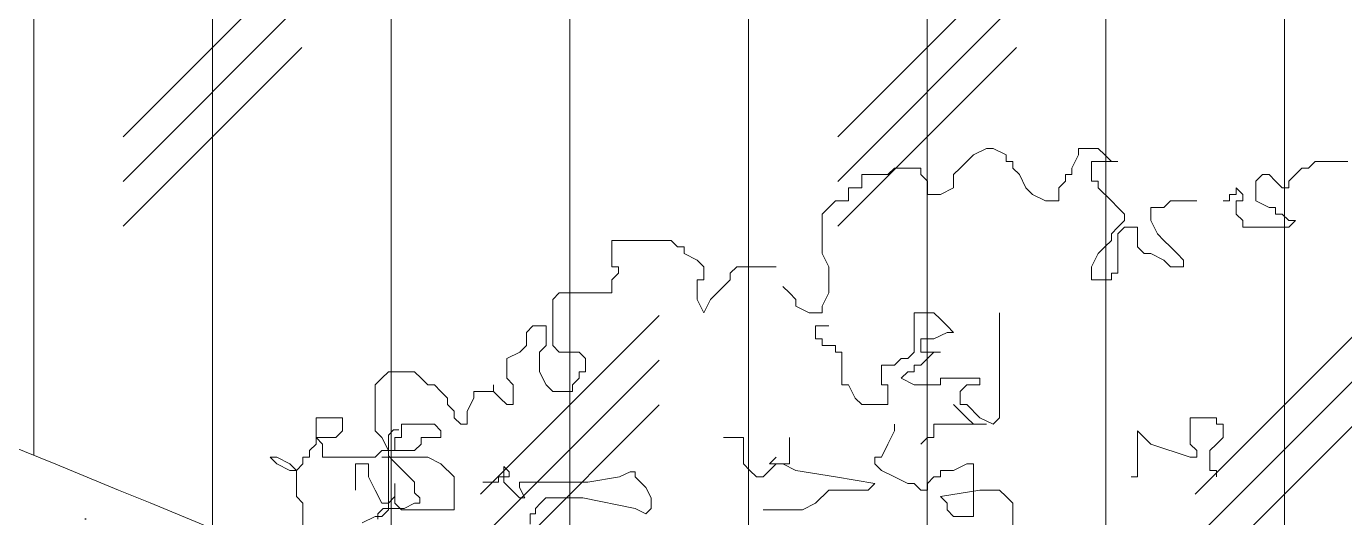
# Model space of a CAD drawing. Extents: x -95 to 325, y -1215 to -918.
# Drawn here: x 77.7 to 94.1, y -1062.64 to -1056.53 of the extents above; entities that cross this region are included whole.
import ezdxf

# ---------------------------------------------------------------- set-up
doc = ezdxf.new("R2010")
doc.units = 0
doc.layers.get('0').update_dxf_attribs({"linetype": 'CONTINUOUS'})
doc.layers.add('福建茶', color=76, linetype='CONTINUOUS')
doc.layers.add('马尼拉草', color=80, linetype='CONTINUOUS')

# ---------------------------------------------------------------- blocks, each defined once
blk = doc.blocks.new('tulia')
at = {"color": 3, "lineweight": 0}
for p, q in [((211.163, 255.332), (211.163, 255.989)), ((204.713, 255.332), (204.713, 255.631)), ((209.098, 255.524), (209.098, 255.428)), ((205.071, 254.974), (205.071, 255.452)), ((205.071, 255.452), (205.25, 255.452)), ((205.25, 255.452), (205.31, 255.392)), ((208.048, 255.428), (208, 255.381)), ((208.143, 255.381), (208.048, 255.428)), ((209.098, 255.428), (209.051, 255.428)), ((209.051, 255.428), (209.051, 255.381)), ((210.446, 255.452), (210.386, 255.392)), ((210.483, 255.428), (210.435, 255.381)), ((210.506, 255.452), (210.446, 255.452)), ((210.483, 255.476), (210.483, 255.428)), ((210.625, 255.511), (210.506, 255.452)), ((204.773, 255.273), (204.713, 255.332)), ((205.31, 255.392), (205.31, 255.332)), ((205.31, 255.332), (205.37, 255.273)), ((206.505, 255.332), (206.385, 255.213)), ((206.624, 255.392), (206.505, 255.332)), ((206.982, 255.392), (206.624, 255.392)), ((208, 255.381), (208, 255.285)), ((208, 255.285), (208.048, 255.19)), ((208.621, 255.285), (208.143, 255.381)), ((208.955, 255.285), (208.621, 255.285)), ((209.003, 255.333), (208.955, 255.285)), ((209.051, 255.381), (209.003, 255.333)), ((209.194, 255.19), (209.146, 255.285)), ((209.146, 255.285), (209.194, 255.285)), ((209.194, 255.285), (209.289, 255.19)), ((209.789, 255.392), (210.267, 255.392)), ((209.789, 255.094), (209.789, 255.392)), ((210.149, 255.333), (210.101, 255.333)), ((210.101, 255.333), (210.101, 255.285)), ((210.101, 255.285), (210.149, 255.237)), ((210.244, 255.381), (210.149, 255.333)), ((210.435, 255.381), (210.244, 255.381)), ((210.267, 255.392), (210.327, 255.332)), ((210.327, 255.332), (210.327, 255.153)), ((210.327, 255.273), (210.386, 255.332)), ((210.386, 255.392), (210.386, 254.914)), ((210.386, 255.332), (210.446, 255.332)), ((210.446, 255.332), (210.506, 255.213)), ((211.223, 255.273), (211.163, 255.332)), ((204.832, 255.213), (204.773, 255.273)), ((205.011, 255.213), (204.832, 255.213)), ((205.37, 255.273), (205.011, 255.213)), ((205.549, 255.213), (205.489, 255.213)), ((205.489, 255.213), (205.489, 255.153)), ((205.609, 255.153), (205.549, 255.213)), ((206.027, 255.213), (205.967, 255.153)), ((206.385, 255.213), (206.027, 255.213)), ((208.048, 255.19), (208.143, 255.094)), ((209.194, 255.142), (209.194, 255.19)), ((209.289, 255.19), (209.337, 255.142)), ((210.149, 255.237), (210.149, 255.142)), ((210.327, 255.153), (210.327, 255.273)), ((210.506, 255.213), (210.566, 255.094)), ((210.685, 254.974), (210.685, 255.213)), ((211.223, 255.034), (211.223, 255.273)), ((202.861, 255.094), (202.861, 255.034)), ((203.578, 254.676), (203.578, 255.094)), ((203.578, 255.094), (203.638, 255.094)), ((205.43, 255.094), (205.37, 255.094)), ((205.37, 255.094), (205.37, 255.034)), ((205.489, 255.153), (205.43, 255.094)), ((205.668, 255.153), (205.609, 255.153)), ((205.788, 255.094), (205.668, 255.153)), ((205.907, 255.034), (205.788, 255.094)), ((205.967, 255.153), (206.325, 255.094)), ((206.325, 255.094), (206.684, 255.034)), ((206.923, 255.034), (206.982, 255.094)), ((206.982, 255.094), (207.042, 255.094)), ((207.042, 255.094), (207.102, 255.034)), ((208.143, 255.094), (208.143, 255.047)), ((208.143, 255.047), (208.191, 255.047)), ((208.191, 255.047), (208.287, 255.094)), ((208.287, 255.094), (208.573, 255.142)), ((208.573, 255.142), (209.194, 255.142)), ((209.289, 255.047), (209.289, 255.094)), ((209.289, 255.094), (209.385, 255.094)), ((209.337, 254.999), (209.289, 255.047)), ((209.337, 255.142), (209.337, 254.999)), ((209.385, 255.094), (209.385, 255.142)), ((209.385, 255.142), (209.528, 255.142)), ((209.909, 254.974), (209.789, 255.094)), ((210.149, 255.142), (210.244, 255.047)), ((210.244, 255.047), (210.34, 254.951)), ((210.566, 255.094), (210.566, 254.974)), ((202.861, 255.034), (202.921, 255.034)), ((202.921, 255.034), (202.921, 254.855)), ((205.131, 254.974), (205.071, 254.974)), ((205.25, 255.034), (205.131, 254.974)), ((205.37, 255.034), (205.25, 255.034)), ((205.967, 254.974), (205.907, 255.034)), ((205.967, 254.914), (205.967, 254.974)), ((206.684, 255.034), (206.803, 254.974)), ((206.743, 254.735), (206.743, 254.974)), ((206.743, 254.974), (206.863, 254.974)), ((206.803, 254.974), (206.923, 254.974)), ((206.863, 254.974), (206.923, 255.034)), ((206.923, 254.974), (206.863, 254.914)), ((207.102, 255.034), (207.161, 254.974)), ((207.161, 254.974), (207.161, 254.735)), ((210.028, 254.914), (209.909, 254.974)), ((210.34, 254.951), (210.387, 254.903)), ((210.566, 254.974), (210.685, 254.974)), ((211.163, 254.974), (211.223, 255.034)), ((211.163, 254.914), (211.163, 254.974)), ((211.223, 255.034), (211.282, 255.034)), ((211.282, 254.974), (211.223, 255.034)), ((211.282, 255.034), (211.402, 254.974)), ((211.402, 254.914), (211.282, 254.974)), ((211.402, 254.974), (211.461, 254.914)), ((202.921, 254.855), (202.861, 254.795)), ((203.041, 254.855), (203.041, 254.914)), ((203.041, 254.914), (203.1, 254.914)), ((203.1, 254.795), (203.041, 254.855)), ((203.1, 254.914), (203.459, 254.795)), ((205.848, 254.795), (205.907, 254.914)), ((205.907, 254.914), (205.967, 254.914)), ((210.446, 254.914), (210.028, 254.914)), ((210.148, 254.855), (210.088, 254.795)), ((210.386, 254.855), (210.148, 254.855)), ((210.327, 254.735), (210.327, 254.855)), ((210.327, 254.855), (210.446, 254.855)), ((210.386, 254.914), (210.446, 254.914)), ((210.446, 254.735), (210.386, 254.855)), ((210.387, 254.903), (210.387, 254.713)), ((210.446, 254.855), (210.506, 254.914)), ((210.506, 254.914), (210.984, 254.914)), ((210.984, 254.914), (210.984, 254.795)), ((211.043, 254.795), (211.103, 254.855)), ((211.103, 254.855), (211.103, 254.914)), ((211.103, 254.914), (211.163, 254.914)), ((211.461, 254.914), (211.402, 254.914)), ((202.861, 254.795), (202.802, 254.735)), ((202.802, 254.735), (202.802, 254.616)), ((203.1, 254.556), (203.1, 254.795)), ((203.459, 254.795), (203.578, 254.676)), ((205.489, 254.735), (205.43, 254.735)), ((205.43, 254.735), (205.43, 254.616)), ((205.549, 254.795), (205.489, 254.735)), ((205.788, 254.676), (205.848, 254.795)), ((207.161, 254.735), (207.341, 254.735)), ((210.088, 254.735), (209.909, 254.735)), ((209.909, 254.735), (209.909, 254.676)), ((210.088, 254.795), (210.088, 254.735)), ((210.267, 254.616), (210.267, 254.735)), ((210.267, 254.735), (210.327, 254.735)), ((210.387, 254.713), (210.34, 254.665)), ((210.506, 254.676), (210.446, 254.735)), ((210.864, 254.735), (210.804, 254.676)), ((211.043, 254.735), (210.864, 254.735)), ((210.984, 254.795), (211.043, 254.735)), ((211.043, 254.556), (211.043, 254.795)), ((202.802, 254.616), (202.861, 254.616)), ((202.861, 254.616), (202.861, 254.556)), ((204.832, 254.556), (204.892, 254.616)), ((204.892, 254.616), (205.011, 254.556)), ((205.43, 254.616), (204.952, 254.616)), ((204.952, 254.616), (205.071, 254.616)), ((205.071, 254.616), (205.131, 254.556)), ((205.788, 254.616), (205.788, 254.676)), ((209.67, 254.497), (209.67, 254.616)), ((209.67, 254.616), (209.729, 254.616)), ((209.729, 254.616), (209.789, 254.556)), ((209.909, 254.676), (209.968, 254.616)), ((209.968, 254.616), (210.267, 254.616)), ((210.34, 254.665), (210.292, 254.665)), ((210.506, 254.258), (210.506, 254.676)), ((210.804, 254.676), (210.804, 254.556)), ((202.861, 254.556), (203.1, 254.556)), ((204.832, 253.602), (204.832, 254.556)), ((205.011, 254.556), (205.131, 254.437)), ((205.131, 254.556), (205.191, 254.497)), ((205.191, 254.497), (205.25, 254.437)), ((209.61, 254.377), (209.67, 254.497)), ((209.789, 254.556), (209.789, 254.497)), ((209.789, 254.497), (209.849, 254.437)), ((210.804, 254.556), (211.043, 254.556)), ((205.131, 254.437), (205.191, 254.437)), ((205.191, 254.437), (205.191, 254.318)), ((205.848, 254.437), (206.086, 254.437)), ((205.848, 254.258), (205.848, 254.437)), ((206.086, 254.437), (206.146, 254.377)), ((206.146, 254.377), (206.206, 254.258)), ((209.252, 254.258), (209.252, 254.437)), ((209.252, 254.437), (209.311, 254.437)), ((209.311, 254.437), (209.371, 254.377)), ((209.371, 254.377), (209.431, 254.318)), ((209.61, 254.318), (209.61, 254.377)), ((209.849, 254.437), (209.849, 254.377)), ((209.849, 254.377), (209.909, 254.318)), ((205.131, 254.258), (205.011, 254.258)), ((205.011, 254.258), (205.011, 254.198)), ((205.191, 254.318), (205.131, 254.258)), ((205.37, 254.198), (205.37, 254.258)), ((205.37, 254.258), (205.609, 254.258)), ((205.609, 254.258), (205.728, 254.198)), ((205.907, 254.258), (205.848, 254.258)), ((205.907, 254.079), (205.907, 254.258)), ((206.206, 254.258), (206.266, 254.258)), ((206.266, 254.258), (206.266, 253.96)), ((208.654, 254.198), (208.714, 254.258)), ((208.714, 254.258), (208.714, 254.318)), ((208.714, 254.318), (208.893, 254.318)), ((208.893, 254.318), (208.953, 254.258)), ((208.953, 254.258), (209.013, 254.139)), ((209.311, 254.198), (209.252, 254.258)), ((209.431, 254.318), (209.431, 254.258)), ((209.431, 254.258), (209.431, 254.318)), ((209.431, 254.318), (209.61, 254.318)), ((209.909, 254.318), (209.968, 254.258)), ((209.968, 254.258), (210.028, 254.258)), ((210.028, 254.258), (210.088, 254.198)), ((210.446, 254.198), (210.506, 254.258)), ((205.011, 254.198), (205.37, 254.198)), ((205.668, 254.139), (205.609, 254.139)), ((205.609, 254.139), (205.609, 254.079)), ((205.728, 254.198), (205.668, 254.139)), ((208.595, 254.019), (208.595, 254.139)), ((208.595, 254.139), (208.654, 254.139)), ((208.654, 254.139), (208.654, 254.198)), ((209.013, 254.139), (209.013, 253.96)), ((209.311, 254.019), (209.311, 254.198)), ((210.088, 254.198), (210.148, 254.139)), ((210.148, 254.139), (210.386, 254.139)), ((210.386, 254.139), (210.446, 254.198)), ((205.489, 254.019), (205.43, 253.96)), ((205.549, 254.079), (205.489, 254.019)), ((205.609, 254.079), (205.549, 254.079)), ((205.609, 253.96), (205.668, 254.019)), ((205.668, 254.019), (205.728, 254.019)), ((205.728, 254.019), (205.788, 254.079)), ((205.788, 254.079), (205.907, 254.079)), ((208.654, 253.96), (208.595, 254.019)), ((209.192, 253.96), (209.311, 254.019)), ((205.43, 253.96), (205.37, 253.96)), ((205.37, 253.96), (205.549, 253.96)), ((205.549, 253.96), (205.549, 253.84)), ((205.609, 253.602), (205.609, 253.96)), ((206.266, 253.96), (206.325, 253.96)), ((206.325, 253.96), (206.325, 253.9)), ((206.325, 253.9), (206.445, 253.9)), ((206.445, 253.9), (206.445, 253.84)), ((208.834, 253.96), (208.654, 253.96)), ((208.893, 253.9), (208.834, 253.96)), ((208.893, 253.482), (208.893, 253.9)), ((209.013, 253.96), (208.953, 253.9)), ((208.953, 253.9), (208.953, 253.721)), ((209.132, 253.9), (209.192, 253.96)), ((209.132, 253.781), (209.132, 253.9)), ((205.31, 253.781), (205.25, 253.781)), ((205.25, 253.781), (205.31, 253.721)), ((205.43, 253.84), (205.31, 253.781)), ((205.549, 253.84), (205.43, 253.84)), ((206.445, 253.84), (206.505, 253.84)), ((206.505, 253.84), (206.505, 253.721)), ((209.073, 253.721), (209.132, 253.781)), ((205.31, 253.721), (205.37, 253.661)), ((205.37, 253.661), (205.43, 253.602)), ((206.505, 253.721), (206.385, 253.721)), ((208.953, 253.721), (209.073, 253.721)), ((205.43, 253.602), (205.609, 253.602)), ((206.385, 253.423), (206.445, 253.542)), ((206.445, 253.542), (206.445, 253.602)), ((206.445, 253.602), (206.564, 253.602)), ((206.564, 253.602), (206.684, 253.542)), ((206.684, 253.542), (206.684, 253.482)), ((207.46, 253.482), (207.52, 253.602)), ((207.52, 253.602), (207.58, 253.482)), ((206.385, 253.184), (206.385, 253.423)), ((206.684, 253.482), (206.743, 253.423)), ((206.743, 253.423), (206.803, 253.363)), ((207.281, 253.303), (207.4, 253.423)), ((207.4, 253.423), (207.46, 253.482)), ((207.58, 253.482), (207.58, 253.303)), ((208.356, 253.303), (208.356, 253.423)), ((208.356, 253.423), (208.834, 253.423)), ((208.834, 253.423), (208.893, 253.482)), ((203.757, 252.885), (203.757, 253.244)), ((203.757, 253.244), (203.817, 253.244)), ((203.817, 253.244), (203.817, 253.303)), ((203.817, 253.303), (203.996, 253.303)), ((203.996, 253.303), (203.996, 253.184)), ((207.221, 253.184), (207.281, 253.244)), ((207.281, 253.244), (207.281, 253.303)), ((207.58, 253.303), (207.52, 253.303)), ((207.52, 253.303), (207.52, 253.184)), ((208.296, 253.244), (208.356, 253.303)), ((208.296, 253.184), (208.296, 253.244)), ((203.16, 253.124), (203.16, 253.184)), ((203.16, 253.184), (203.28, 253.184)), ((203.22, 253.065), (203.16, 253.124)), ((203.28, 253.184), (203.339, 253.124)), ((203.339, 253.124), (203.459, 253.065)), ((203.996, 253.184), (203.936, 253.065)), ((206.445, 253.065), (206.385, 253.184)), ((206.863, 253.184), (207.221, 253.184)), ((207.52, 253.184), (207.58, 253.124)), ((207.58, 253.124), (207.699, 253.065)), ((208.356, 253.184), (208.296, 253.184)), ((208.356, 252.945), (208.356, 253.184)), ((203.28, 253.005), (203.22, 253.065)), ((203.339, 252.945), (203.28, 253.005)), ((203.459, 253.065), (203.518, 253.065)), ((203.518, 253.065), (203.578, 253.005)), ((203.578, 253.005), (203.578, 252.826)), ((203.877, 253.005), (203.817, 252.945)), ((203.936, 253.065), (203.877, 253.005)), ((206.445, 252.706), (206.445, 253.065)), ((207.699, 253.065), (207.699, 253.005)), ((207.699, 253.005), (207.759, 253.005)), ((207.759, 253.005), (207.818, 252.945)), ((203.399, 252.885), (203.339, 252.945)), ((203.459, 252.766), (203.399, 252.885)), ((203.698, 252.826), (203.757, 252.885)), ((203.817, 252.885), (203.757, 252.826)), ((203.817, 252.945), (203.817, 252.885)), ((207.818, 252.945), (208.356, 252.945)), ((202.145, 252.766), (202.205, 252.826)), ((202.205, 252.766), (202.145, 252.766)), ((202.205, 252.826), (202.623, 252.826)), ((202.264, 252.706), (202.205, 252.766)), ((202.623, 252.826), (202.623, 252.766)), ((202.623, 252.766), (202.682, 252.706)), ((203.459, 252.647), (203.459, 252.766)), ((203.578, 252.826), (203.698, 252.826)), ((203.757, 252.826), (203.698, 252.766)), ((203.698, 252.766), (203.698, 252.706)), ((202.324, 252.706), (202.264, 252.706)), ((202.324, 252.647), (202.324, 252.706)), ((202.384, 252.647), (202.324, 252.647)), ((202.503, 252.587), (202.384, 252.647)), ((202.682, 252.706), (202.682, 252.587)), ((203.28, 252.587), (203.339, 252.647)), ((203.339, 252.647), (203.459, 252.647)), ((203.698, 252.706), (203.757, 252.647)), ((203.757, 252.647), (203.817, 252.587)), ((206.325, 252.587), (206.385, 252.647)), ((206.385, 252.647), (206.445, 252.706)), ((202.503, 252.408), (202.503, 252.587)), ((202.682, 252.587), (202.623, 252.587)), ((202.623, 252.587), (202.623, 252.527)), ((202.623, 252.527), (202.682, 252.468)), ((202.682, 252.468), (202.682, 252.527)), ((202.682, 252.527), (202.742, 252.527)), ((202.742, 252.527), (202.742, 252.587)), ((202.742, 252.587), (202.802, 252.587)), ((203.041, 252.587), (203.28, 252.587)), ((203.817, 252.587), (203.936, 252.468)), ((204.295, 252.468), (204.295, 252.587)), ((204.295, 252.587), (204.414, 252.587)), ((204.414, 252.587), (204.534, 252.527)), ((204.534, 252.527), (204.593, 252.468)), ((205.25, 252.468), (205.37, 252.527)), ((205.37, 252.527), (205.489, 252.527)), ((205.489, 252.527), (205.489, 252.408)), ((206.206, 252.468), (206.206, 252.587)), ((206.206, 252.587), (206.325, 252.587)), ((202.145, 252.348), (202.205, 252.408)), ((202.205, 252.408), (202.205, 252.468)), ((202.205, 252.468), (202.264, 252.468)), ((202.264, 252.468), (202.324, 252.408)), ((202.324, 252.408), (202.384, 252.348)), ((202.443, 252.348), (202.503, 252.408)), ((203.936, 252.468), (203.936, 252.408)), ((203.936, 252.408), (203.996, 252.408)), ((203.996, 252.408), (203.996, 252.229)), ((204.235, 252.408), (204.295, 252.468)), ((204.235, 252.348), (204.235, 252.408)), ((204.593, 252.468), (204.653, 252.348)), ((205.25, 252.348), (205.25, 252.468)), ((205.489, 252.408), (205.549, 252.348)), ((206.086, 252.348), (206.086, 252.468)), ((206.086, 252.468), (206.206, 252.468)), ((201.966, 252.229), (202.025, 252.289)), ((202.025, 252.289), (202.085, 252.289)), ((202.085, 252.289), (202.145, 252.348)), ((202.384, 252.348), (202.443, 252.348)), ((204.116, 252.169), (204.175, 252.289)), ((204.175, 252.289), (204.175, 252.348)), ((204.175, 252.348), (204.235, 252.348)), ((204.653, 252.348), (204.713, 252.289)), ((204.713, 252.289), (204.713, 252.229)), ((205.131, 252.229), (205.191, 252.289)), ((205.191, 252.289), (205.25, 252.348)), ((205.549, 252.348), (205.549, 252.289)), ((205.549, 252.289), (205.788, 252.289)), ((205.788, 252.289), (205.848, 252.348)), ((205.848, 252.348), (206.086, 252.348)), ((201.667, 252.229), (201.966, 252.229)), ((203.996, 252.229), (203.757, 252.229)), ((203.757, 252.229), (203.817, 252.229)), ((203.817, 252.229), (203.877, 252.169)), ((203.877, 252.169), (203.936, 252.11)), ((204.116, 252.11), (204.116, 252.169)), ((204.713, 252.229), (204.773, 252.229)), ((204.773, 252.229), (204.773, 252.169)), ((204.773, 252.169), (204.892, 252.11)), ((204.952, 252.11), (205.071, 252.169)), ((205.071, 252.169), (205.131, 252.229)), ((203.936, 252.11), (204.116, 252.11)), ((204.892, 252.11), (204.952, 252.11))]:
    blk.add_line(p, q, dxfattribs=at)
blk = doc.blocks.new('tuli')
at = {"color": 3}
blk.add_blockref('tulia', (-25.998, 9.206), dxfattribs=at)

msp = doc.modelspace()

# ---------------------------------------------------------------- hatches: boundary and pattern name
at = {"layer": '福建茶', "lineweight": 9}
h = msp.add_hatch(dxfattribs=at)
h.set_pattern_fill('CORK', color=256, scale=0.7, angle=90, style=0)
h.set_pattern_definition([(90, (0, 0), (-2.2225, 1e-16), []), (225, (1.111, 1.111), (4.445002, -4.445002), [3.14309, -3.14309]), (225, (1.111, 1.667), (4.445002, -4.445002), [3.14309, -3.14309]), (225, (1.111, 2.2225), (4.445002, -4.445002), [3.14309, -3.14309])])
edge = h.paths.add_edge_path()
edge.add_spline(control_points=[(-31.487, -1059.337), (-23.644, -1060.962), (-7.742, -1071.795), (16.75, -1052.301), (41.729, -1072.737), (66.733, -1052.183), (91.737, -1072.734), (112.53, -1055.735), (125.033, -1060.611), (129.18, -1062.289)], knot_values=[26.944979, 26.944979, 26.944979, 26.944979, 51.051819, 76.978949, 102.906066, 128.833183, 154.760301, 180.687418, 193.577857, 193.577857, 193.577857, 193.577857], degree=3, periodic=0)
edge.add_line((129.18, -1062.289), (129.18, -1046.625))
edge.add_line((129.18, -1046.625), (-31.487, -1046.625))
edge.add_line((-31.487, -1046.625), (-31.487, -1059.337))
at = {"layer": '马尼拉草'}
h = msp.add_hatch(dxfattribs=at)
h.set_pattern_fill('AR-SAND', color=256, scale=0.1, style=0)
edge = h.paths.add_edge_path()
edge.add_line((129.18, -1062.289), (129.18, -1082.491))
edge.add_spline(control_points=[(129.18, -1082.491), (125.033, -1080.813), (112.53, -1075.937), (91.737, -1092.936), (66.733, -1072.385), (41.729, -1092.939), (16.75, -1072.503), (-7.742, -1091.997), (-23.644, -1081.165), (-31.487, -1079.539)], knot_values=[26.944979, 26.944979, 26.944979, 26.944979, 39.835418, 65.762535, 91.689652, 117.61677, 143.543887, 169.471017, 193.577857, 193.577857, 193.577857, 193.577857], degree=3, periodic=0)
edge.add_line((-31.487, -1079.539), (-31.487, -1059.337))
edge.add_spline(control_points=[(-31.487, -1059.337), (-23.644, -1060.962), (-7.742, -1071.795), (16.75, -1052.301), (41.729, -1072.737), (66.733, -1052.183), (91.737, -1072.734), (112.53, -1055.735), (125.033, -1060.611), (129.18, -1062.289)], knot_values=[26.944979, 26.944979, 26.944979, 26.944979, 51.051819, 76.978949, 102.906066, 128.833183, 154.760301, 180.687418, 193.577857, 193.577857, 193.577857, 193.577857], degree=3, periodic=0)

# ---------------------------------------------------------------- linework, layer by layer
at = {"layer": '福建茶', "lineweight": 9}
msp.add_open_spline([(-31.487, -1059.337), (-23.644, -1060.962), (-7.742, -1071.795), (16.75, -1052.301), (41.729, -1072.737), (66.733, -1052.183), (91.737, -1072.734), (112.53, -1055.735), (125.033, -1060.611), (129.18, -1062.289)], degree=3, knots=[26.944979, 26.944979, 26.944979, 26.944979, 51.051819, 76.978949, 102.906066, 128.833183, 154.760301, 180.687418, 193.577857, 193.577857, 193.577857, 193.577857], dxfattribs=at)

# ---------------------------------------------------------------- block references
at = {"color": 1, "lineweight": 0, "xscale": 1.369095795671456, "yscale": 1.369095796253532, "zscale": 1.369095795696208, "rotation": 180}
msp.add_blockref('tuli', (334.646, -700.286), dxfattribs=at)

doc.saveas('drawing.dxf')
